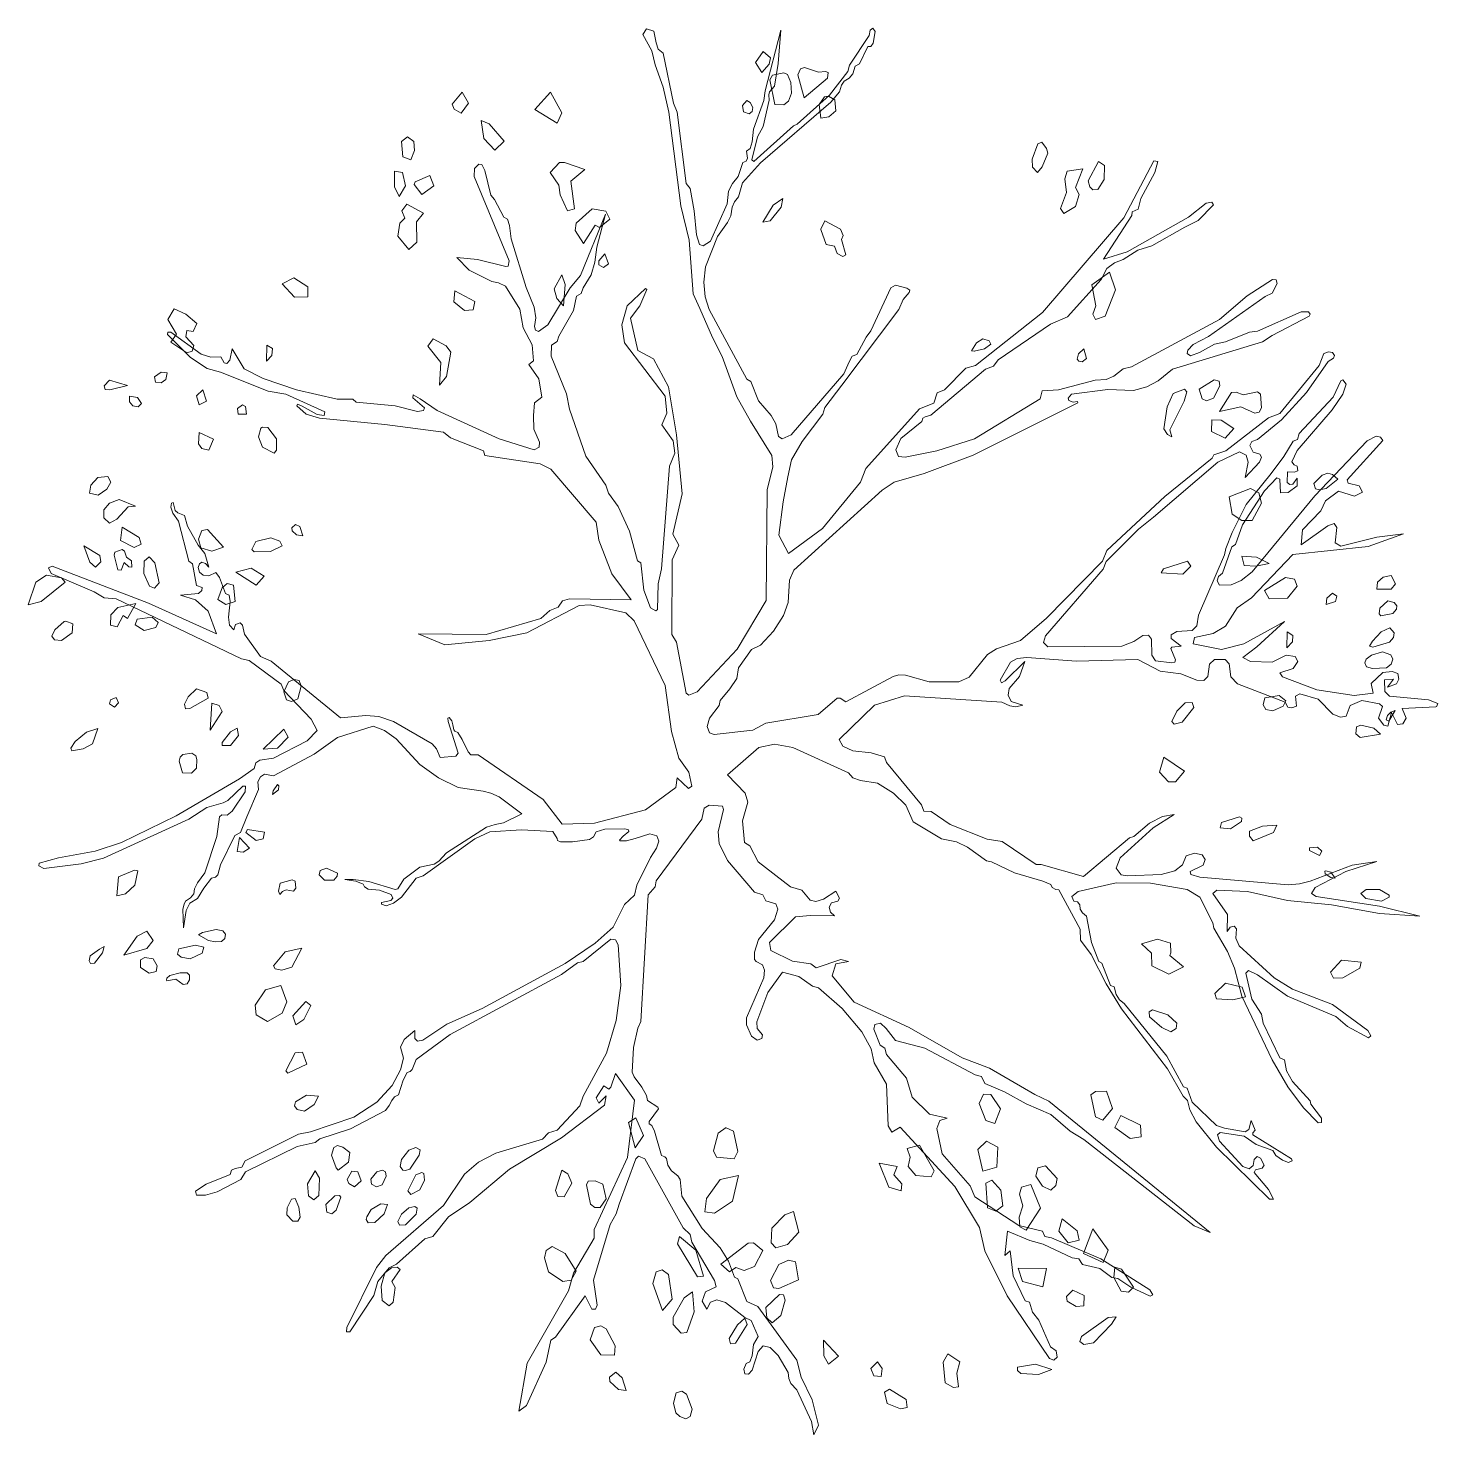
# Model space of a CAD drawing. Header units: millimetres. Extents: x -63086 to 144078, y -129912 to 13382.
# Drawn here: x 56167 to 57164, y -57632 to -56637 of the extents above; entities that cross this region are included whole.
import ezdxf

# ---------------------------------------------------------------- set-up
doc = ezdxf.new("R2010")
doc.units = ezdxf.units.MM
doc.layers.get('0').update_dxf_attribs({"lineweight": 0})
doc.layers.add('観葉植物', color=92, linetype='Continuous', lineweight=9)

# ---------------------------------------------------------------- blocks, each defined once
blk = doc.blocks.new('樹木平面（CAD素材.com）00a70637')
at = {"color": 0, "linetype": 'ByBlock', "lineweight": -2}
for points in [[(487.04, 50.67), (463.28, 49.45), (466.18, 42.6), (463.89, 38.64), (460.07, 38.1), (455.81, 46.73), (453.17, 36.89), (450.43, 37.8), (446.57, 42.67), (449.31, 50.89), (447.28, 52.82), (434.89, 55.16), (426.47, 51.5), (423.83, 44.09), (419.67, 43.28), (414.39, 45.51), (403.83, 56.17), (390.84, 59.83), (387.89, 58.2), (388.61, 51.2), (385.26, 49.88), (382.51, 50.49), (380.69, 54.04), (346.78, 67.03), (342.21, 71.81), (341, 81.04), (338.05, 84.09), (330.64, 84.09), (327.09, 80.84), (325.87, 72.11), (323.03, 69.37), (318.05, 69.47), (306.69, 73.94), (292.27, 75.97), (276.44, 84.09), (233.09, 83.07), (197.87, 85.51), (191.06, 84.9), (186.19, 82.26), (179.09, 69.47), (179.9, 67.54), (182.64, 68.96), (196.34, 82.67), (192.69, 72.01), (185.28, 63.68), (184.67, 58.81), (186.8, 54.45), (195.02, 51.91), (190.05, 50.69), (185.89, 51.3), (180.1, 53.94), (111.28, 58.41), (90.09, 51.77), (64.99, 27.48), (67.69, 22.74), (74.73, 19.56), (87.73, 18.21), (97.06, 15.23), (98.62, 11.37), (123.32, -18.54), (124.88, -23.14), (130.09, -23.28), (143.62, -32.48), (169.88, -43.04), (180.51, -44.66), (204.4, -60.84), (207.91, -60.84), (237.89, -69.3), (270.38, -42.09), (273.42, -41.01), (284.66, -31.67), (293.73, -26.86), (302.05, -25.58), (287.23, -34.92), (263.95, -56.03), (261.11, -63.34), (264.63, -68.15), (268.96, -68.82), (292.91, -67.94), (302.46, -65.3), (308.01, -61.04), (310.51, -54.61), (316.53, -52.72), (321.88, -53.93), (323.98, -57.25), (322.49, -61.24), (313.49, -65.71), (313.96, -67.94), (320.25, -69.84), (382.65, -75.18), (390.7, -74.64), (398.15, -72.68), (428.06, -61.24), (445.52, -58.74), (423.39, -65.78), (401.8, -77.01), (399.3, -81.34), (402.55, -83.44), (447.41, -90.41), (475.9, -97.38), (447.35, -95.55), (413.24, -89.26), (382.18, -86.28), (354.02, -80.06), (332.16, -79.04), (329.53, -81.41), (339.88, -96.23), (339.61, -108.34), (341.71, -105.1), (344.48, -104.35), (346.24, -106.25), (345.7, -113.01), (348.07, -118.43), (372.84, -140.96), (385.83, -149.08), (414.12, -159.78), (439.09, -178.25), (441.26, -182.11), (439.5, -183.33), (424.68, -175.34), (416.35, -168.24), (382.31, -154.02), (360.99, -139), (354.56, -135.75), (352.87, -137.71), (356.93, -156.12), (363.84, -166.75), (365.05, -173.18), (376.9, -197.54), (380.01, -199.03), (381.43, -206.74), (385.83, -214.32), (398.21, -227.99), (398.76, -230.43), (406.27, -240.24), (406.27, -243.29), (404.03, -243.62), (393.48, -232.86), (382.45, -218.11), (371.48, -198.89), (349.96, -153.96), (344.75, -134.06), (339.74, -122.28), (330.07, -105.84), (329.46, -102.19), (320.25, -83.98), (311.32, -78.57), (285.27, -74.03), (260.97, -73.9), (234.17, -79.85), (229.57, -83.51), (231.13, -86.76), (233.63, -87.36), (235.26, -89.39), (235.66, -92.44), (237.15, -95.15), (240.13, -97.45), (243.65, -116.06), (248.72, -129.53), (250.96, -130.54), (257.05, -146.44), (259.62, -147.32), (261.04, -152.74), (263.34, -156.66), (266.72, -159.23), (296.91, -196.46), (308.75, -218.11), (311.19, -219.13), (314.7, -228.87), (331.89, -245.38), (337.78, -247.41), (352.33, -249.85), (354.84, -248.29), (356.46, -241.8), (359.44, -248.63), (357.81, -250.6), (357.81, -252.08), (385.02, -269.07), (385.42, -270.49), (382.85, -271.51), (378.59, -269.88), (373.99, -266.77), (371.96, -263.05), (360.05, -258.92), (351.65, -252.96), (334.53, -250.46), (332.64, -252.08), (334.2, -256.42), (350.71, -274.35), (355.17, -276.18), (358.02, -273.67), (358.69, -269.54), (360.72, -267.31), (363.23, -268.6), (365.66, -273.54), (364.24, -275.7), (359.51, -276.85), (358.63, -278.61), (368.71, -290.73), (372.23, -297.43), (369.45, -297.43), (331.89, -260.75), (317.61, -242.81), (313.08, -234.35), (311.46, -227.86), (308.41, -224.61), (297.24, -205.46), (264.9, -163.02), (254.07, -145.23), (243.35, -124.52), (235.82, -114.36), (235.52, -106.58), (220.45, -78.69), (218.26, -78.51), (215.79, -77.1), (214.74, -74.96), (209.23, -72.67), (189.17, -66.63), (172.75, -58.96), (169.23, -58.15), (155.82, -48.49), (148.09, -44.85), (137.38, -42.72), (117.38, -30.66), (112.32, -18.96), (103.42, -10.35), (92.21, -3.4), (80.27, -1.4), (74.8, 0.34), (71.6, 3.87), (32.26, 22.01), (19.4, 24.21), (8.26, 22.01), (-13.81, 2.67), (-1.41, -10.4), (0.46, -16.8), (-3.34, -29.87), (-1.94, -45.27), (1.86, -47.54), (7.86, -58.94), (30.66, -76.67), (38.67, -78.94), (44.6, -86.08), (48.6, -87.01), (53.93, -85.41), (62.74, -79.61), (65.34, -84.61), (64.07, -86.81), (59.6, -88.01), (58.14, -91.14), (59, -94.68), (61.7, -97.14), (44.6, -96.84), (34.1, -97.89), (15.8, -115.9), (16.7, -121.75), (32, -129.1), (45.05, -131.2), (48.8, -133.9), (66.35, -128.05), (71.75, -129.4), (62.75, -131.2), (60.2, -139.6), (75.65, -158.2), (114.51, -176.21), (152.02, -197.51), (171.37, -204.86), (203.47, -223.46), (213.35, -228.12), (327.47, -321.08), (316.27, -316.38), (238.06, -255.27), (228.46, -249.47), (214.86, -237.67), (197.35, -230.16), (182.05, -221.56), (168.25, -215.66), (165.85, -210.76), (161.25, -209.56), (125.64, -190.86), (104.84, -185.36), (98.24, -176.86), (94.34, -172.96), (90.24, -174.06), (89.64, -177.36), (94.04, -188.56), (97.44, -190.76), (98.54, -195.16), (112.64, -212.06), (116.74, -225.36), (129.04, -237.37), (141.44, -240.37), (136.34, -241.87), (134.24, -247.47), (138.04, -265.37), (157.75, -288.17), (161.15, -295.97), (192.15, -316.08), (208.86, -320.28), (210.56, -323.98), (215.36, -324.78), (250.26, -339.68), (284.77, -361.58), (286.87, -365.09), (285.17, -366.19), (271.36, -359.88), (262.26, -353.68), (257.86, -352.88), (249.46, -346.58), (237.16, -343.78), (234.56, -339.68), (229.86, -338.98), (209.46, -329.38), (199.95, -326.88), (184.15, -320.08), (182.35, -337.48), (186.05, -334.18), (188.25, -351.68), (196.75, -369.49), (199.75, -370.49), (201.75, -377.39), (206.35, -383.09), (214.56, -402.09), (218.56, -404.79), (219.36, -409.19), (216.96, -411.29), (213.86, -410.29), (184.05, -365.89), (168.15, -334.04), (164.48, -317.64), (146.81, -288.63), (108.27, -246.56), (102.41, -250.09), (99.87, -245.56), (98.47, -216.22), (89.87, -201.09), (87.74, -191.15), (81.14, -179.08), (67.27, -162.68), (50.46, -148.01), (46.26, -146.81), (36.6, -140.08), (24.99, -137.08), (14.66, -151.28), (6.79, -172.01), (6.99, -176.95), (10.93, -181.28), (10.39, -183.88), (6.99, -185.08), (3.06, -182.28), (-0.48, -174.21), (-0.41, -169.28), (11.82, -141.01), (12.26, -135.5), (10.93, -131.72), (6.4, -129.54), (5.29, -127.99), (5.29, -122.96), (8.02, -113.94), (19.32, -100.04), (21.72, -92.54), (20.22, -88.64), (13.22, -86.43), (11.22, -82.33), (5.22, -80.53), (-13.88, -58.03), (-19.69, -46.03), (-20.39, -37.73), (-16.68, -21.92), (-17.38, -19.52), (-26.79, -18.92), (-30.39, -21.12), (-31.99, -28.73), (-64.23, -72.52), (-65.1, -76.59), (-70.03, -82.19), (-75.12, -171.79), (-77.39, -176.53), (-80.46, -190.33), (-81.26, -207.66), (-79.99, -211.06), (-74.39, -218.4), (-71.19, -224.2), (-70.39, -227.8), (-63.26, -232.53), (-62.59, -233.73), (-69.32, -242.54), (-69.39, -244.2), (-67.46, -245.34), (-65.52, -249.34), (-60.5, -266.74), (-58.13, -267.67), (-57.13, -268.75), (-55.99, -273.6), (-53.4, -277.45), (-49.07, -280.93), (-47.42, -283.53), (-46.3, -295.41), (-31.73, -318.23), (-19.05, -331.86), (-13.19, -341.29), (-8.99, -352.7), (-6.56, -353.96), (-0.15, -369.84), (7.52, -373.41), (35.27, -411.44), (38.2, -423.53), (46.05, -439.46), (50.38, -457.37), (47.18, -464.19), (45.6, -454.84), (35.17, -432.3), (30.84, -427.83), (29.42, -424.31), (28.95, -420.05), (21.91, -408.14), (16.29, -402.52), (11.42, -401.24), (7.7, -405.16), (3.57, -418.56), (0.86, -421.27), (-1.51, -421), (-2.38, -417.68), (-0.76, -413.82), (1.81, -412.67), (3.64, -408.28), (4.59, -400.29), (7.7, -394.74), (2.96, -383.24), (-1.64, -381.27), (-15.18, -370.51), (-21.54, -368.82), (-26, -370.38), (-28.51, -375.39), (-31.82, -369.63), (-29.39, -363), (-22.01, -359.48), (-23.03, -355.08), (-39.13, -327.95), (-40.35, -322.6), (-45.16, -317.73), (-72.34, -268.99), (-76.76, -267.16), (-78.74, -268.99), (-90.62, -300.96), (-92.59, -307.81), (-96.86, -315.43), (-108.74, -354.86), (-106.15, -372.53), (-107.36, -375.42), (-109.8, -375.27), (-114.67, -365.83), (-135.53, -395.06), (-138.88, -397.19), (-142.08, -412.88), (-155.94, -443.48), (-161.42, -447.59), (-155.63, -413.64), (-126.4, -362.32), (-122.9, -349.84), (-108.13, -325.02), (-108.13, -318.93), (-84.68, -268.07), (-79.65, -227.57), (-93.2, -208.69), (-96.36, -218.38), (-97.88, -219.7), (-101.44, -217.27), (-106.82, -225.79), (-104.89, -229.75), (-99.81, -224.37), (-100.93, -230.97), (-131.38, -254.22), (-168.03, -276.35), (-196.05, -300), (-211.17, -309.95), (-222.24, -323.85), (-227.92, -325.48), (-248.12, -343.55), (-253.3, -346.19), (-261.15, -355.8), (-264.13, -365.74), (-280.98, -391.33), (-283.48, -391.39), (-283.21, -388.21), (-262.23, -345.92), (-255.67, -337.32), (-214.72, -301.93), (-199.9, -279.93), (-190.09, -271.41), (-177.64, -265.11), (-144.82, -255.1), (-140.42, -250.7), (-134.39, -248.67), (-118.22, -231.48), (-115.92, -224.58), (-99.47, -194.19), (-92.71, -171.25), (-89.26, -146.48), (-91.29, -117.65), (-93.18, -114.06), (-96.36, -113.59), (-116.05, -129.49), (-119.91, -130.37), (-131.21, -138.63), (-209.99, -181.13), (-234.15, -198.72), (-236.92, -205.76), (-238.41, -207.18), (-240.51, -207.93), (-243.21, -213.27), (-246.67, -223.76), (-249.44, -225.25), (-251.34, -227.82), (-253.23, -231.21), (-255.8, -234.8), (-280.5, -247.72), (-302.16, -254.89), (-305.61, -257.4), (-318.2, -260.24), (-354.88, -278.17), (-358.06, -283.72), (-374.77, -292.25), (-383.23, -294.69), (-389.46, -294.82), (-390.07, -291.98), (-382.62, -286.9), (-365.71, -280), (-364.62, -277.09), (-362.19, -275.87), (-357.52, -274.99), (-355.15, -270.39), (-317.25, -251.51), (-308.93, -249.89), (-278.13, -239.6), (-261.83, -228.91), (-251, -217.2), (-245.24, -206.17), (-243.01, -197.84), (-245.27, -190.15), (-242.52, -184.69), (-234.98, -178.29), (-235.07, -183.88), (-233.18, -185.82), (-229.3, -185.05), (-212.38, -173.78), (-187.47, -162.77), (-128.69, -130.87), (-107.57, -116.52), (-94.67, -105.06), (-86.77, -89.18), (-79.65, -82.6), (-78.02, -75.38), (-68.46, -55.8), (-64.08, -49.25), (-62.41, -44.43), (-63.86, -40.59), (-68.91, -39.19), (-79.24, -42.49), (-85.24, -44.16), (-89.75, -44.07), (-90.29, -43.57), (-87.72, -40.73), (-83.75, -37.48), (-83.84, -36.4), (-86.55, -35.63), (-100.58, -35.86), (-106.81, -37.8), (-108.7, -41.4), (-111.54, -43.12), (-123.45, -44.88), (-132.12, -44.74), (-134.15, -43.84), (-134.37, -42.4), (-137.48, -37.52), (-159.64, -36.4), (-182.06, -37.71), (-192.53, -42.76), (-229.21, -68.93), (-234.03, -70.46), (-244.55, -83.9), (-250.14, -88.14), (-255.42, -90.04), (-258.67, -88.87), (-258.62, -87.74), (-252.13, -86.39), (-250.59, -84.63), (-251.81, -82.14), (-260.02, -79.03), (-268.01, -78.35), (-270.76, -76.64), (-271.48, -74.66), (-276.85, -72.58), (-284.52, -71.41), (-278.56, -71.41), (-267.65, -72.94), (-248.92, -78.49), (-247.16, -78.13), (-242.92, -71.32), (-231.6, -62.7), (-221.45, -60.67), (-218.11, -58.55), (-212.56, -52.64), (-184.41, -34.46), (-178.27, -32.65), (-172.31, -31.3), (-159.32, -24.94), (-175.47, -12.98), (-181.2, -10.32), (-186.8, -9.01), (-204.48, -6.3), (-218.42, 0.55), (-231.51, 9.98), (-248.25, 27.94), (-256.55, 33.85), (-264.44, 37.1), (-289.75, 28.98), (-306.31, 17.07), (-334.91, 1.91), (-341.27, 2.94), (-344.1, 1.21), (-346.2, -2.37), (-345.66, -7.92), (-353.78, -27.07), (-358.24, -38.11), (-362.44, -40.34), (-372.52, -61.18), (-374.28, -68.22), (-376.11, -69.78), (-378.95, -70.59), (-384.23, -77.49), (-388.76, -84.87), (-394.18, -88.12), (-396.82, -93.33), (-398.6, -105.56), (-399.2, -92.48), (-398.3, -88.99), (-397.25, -86.73), (-393.7, -84.39), (-391.38, -81.65), (-390.78, -77.98), (-388.67, -73.92), (-383.56, -66.82), (-375.03, -41.04), (-373.13, -27.03), (-371.58, -25.81), (-367.72, -25.95), (-364.27, -23.17), (-354.99, -9.5), (-354.79, -5.44), (-356.82, -5.44), (-367.24, -15.59), (-370.7, -17.15), (-382.13, -20.53), (-394.92, -28.86), (-455.36, -56.47), (-471.12, -60.32), (-497.52, -63.64), (-501.1, -61.68), (-500.7, -59.85), (-487.16, -56.06), (-461.18, -51.53), (-442.63, -45.23), (-403.79, -26.49), (-358.99, -0.3), (-348.7, 7.15), (-347.42, 11.07), (-344.57, 12.9), (-334.96, 14.46), (-311.14, 26.7), (-304.1, 33.81), (-308.37, 41.93), (-327.61, 62.12), (-329.55, 66.59), (-352.24, 83.32), (-357.66, 84.68), (-446.31, 126.93), (-454.84, 127.84), (-461.85, 131.95), (-492.3, 144.9), (-494.28, 148.85), (-491.69, 150.07), (-423.32, 124.03), (-375.36, 102.26), (-381.14, 118.25), (-390.28, 126.32), (-400.79, 129.52), (-388.15, 130.89), (-385.71, 132.87), (-385.41, 135.15), (-389.52, 136.52), (-392.26, 151.9), (-395, 153.73), (-402.17, 181.95), (-406.17, 187.63), (-407.59, 191.96), (-407.05, 194.74), (-406.03, 195.21), (-404.48, 189.53), (-402.72, 187.97), (-397.91, 185.94), (-395.75, 178.43), (-388.23, 165.03), (-383.5, 159.21), (-380.72, 149.4), (-383.23, 152.1), (-385.66, 152.98), (-387.42, 151.76), (-388.3, 149.12), (-387.29, 145.88), (-384.71, 143.78), (-380.72, 143.3), (-375.92, 145.67), (-373.14, 142.09), (-369.01, 130.79), (-366.37, 129.7), (-365.77, 125.17), (-366.92, 114.07), (-366.04, 108.45), (-363.19, 105.2), (-361.84, 108.99), (-358.59, 110.08), (-356.97, 108.52), (-355.48, 102.09), (-344.31, 86.32), (-336.67, 82.94), (-287.6, 42.88), (-269.67, 44.57), (-260.53, 43.76), (-250.18, 40.24), (-222.7, 24.54), (-219.66, 20.95), (-217.02, 14.93), (-206.05, 15.81), (-204.5, 17.97), (-211.47, 40.24), (-211.67, 42.65), (-210.83, 43.01), (-208.99, 40.7), (-208.14, 38.01), (-207.44, 34.28), (-206.68, 33.36), (-204.72, 32.4), (-201.59, 27.47), (-197.41, 18.8), (-195.39, 16.82), (-190.13, 16.79), (-144.34, -14.96), (-130.84, -32.32), (-107.92, -31.72), (-71.92, -22.11), (-50.33, -6.41), (-49.39, 0.49), (-41.54, -7.09), (-39.17, -5.46), (-41.33, 4.49), (-48.3, 14.3), (-53.58, 33.18), (-58.02, 65.64), (-79.79, 111.47), (-85.89, 117.11), (-111.01, 122.74), (-118.78, 122.44), (-155.78, 102.95), (-182.42, 97.46), (-213.79, 94.42), (-232.67, 102.34), (-184.55, 101.73), (-145.88, 113.15), (-139.63, 118.69), (-133.67, 121.12), (-130.63, 125.59), (-125.62, 127.01), (-81.97, 126.27), (-95.78, 144.81), (-104.78, 168.49), (-106.81, 181.29), (-138.82, 218.78), (-146.46, 222.5), (-185.44, 228.45), (-186.46, 231.7), (-209.74, 240.84), (-214.68, 244.83), (-256.16, 250.31), (-302.39, 254.78), (-312, 257.55), (-318.56, 263.51), (-317.95, 264.66), (-314.84, 263.37), (-304.01, 257.35), (-299.27, 256.74), (-298.8, 259.18), (-326.21, 271.9), (-338.86, 274), (-372.43, 287.33), (-381.97, 289.97), (-393.61, 297.68), (-410.06, 313.99), (-409.65, 315.75), (-407.69, 315.69), (-386.1, 300.19), (-379.33, 297.96), (-372.29, 298.16), (-369.99, 293.83), (-368.1, 293.42), (-365.86, 295.72), (-364.31, 303.91), (-355.78, 289.7), (-342.25, 282.86), (-318.63, 274.81), (-290.07, 268.18), (-278.83, 268.31), (-276.53, 266.22), (-248.99, 263.64), (-233.22, 259.58), (-229.03, 260.26), (-228.28, 262.16), (-236.4, 269.26), (-236.2, 271.22), (-231.26, 268.52), (-219.21, 260.13), (-175.29, 240.23), (-150.59, 232.38), (-147.14, 234.41), (-146.94, 237.93), (-150.93, 247.06), (-151.2, 256.61), (-150.32, 265.61), (-145.18, 269.6), (-147.28, 282.53), (-154.31, 292.68), (-151.2, 295.45), (-152.08, 306.62), (-158.37, 318.66), (-160.74, 332), (-170.89, 348.24), (-175.83, 350.61), (-180.64, 351.49), (-196.54, 359.47), (-205.27, 368.54), (-190.79, 366.92), (-170.56, 361.98), (-169.13, 362.38), (-168.25, 365.97), (-193.09, 425.66), (-192.89, 431.41), (-189.78, 434.39), (-187.68, 434.25), (-185.44, 430.06), (-181.18, 412.6), (-178.68, 409.48), (-172.18, 397.03), (-169.54, 395.61), (-167.98, 391.14), (-166.9, 381.6), (-156.41, 347.15), (-150.66, 333.35), (-149.44, 325.7), (-150.39, 319.54), (-149.71, 316.97), (-147.61, 316.02), (-140.91, 320.76), (-125.08, 347.02), (-117.84, 355.82), (-100.24, 399.06), (-106.4, 375.71), (-107.62, 365.09), (-110.33, 356.16), (-116.01, 347.09), (-117.3, 343.03), (-120.61, 341.06), (-122.85, 330.98), (-133.2, 312.71), (-134.35, 308.92), (-138.48, 306.41), (-138.68, 298.63), (-127.85, 272.04), (-125.62, 261.07), (-113.98, 227.85), (-99.84, 207.54), (-98.01, 201.66), (-91.11, 192.25), (-83.26, 174.79), (-77.44, 153.88), (-75.07, 152.39), (-72.97, 133.1), (-68.37, 120.78), (-64.65, 118.55), (-63.36, 119.57), (-62.95, 137.57), (-60.59, 148.19), (-54.83, 220.94), (-51.19, 229.98), (-52.31, 238.81), (-60.33, 249.98), (-56.78, 258.3), (-58, 270.28), (-86.82, 308.04), (-88.65, 320.93), (-84.79, 334.23), (-71.8, 346.41), (-70.89, 345.7), (-75.86, 334.23), (-82.46, 325.6), (-77.38, 302.66), (-66.32, 296.67), (-55.56, 276.88), (-49.87, 242.97), (-46.02, 201.35), (-52.51, 172.83), (-48.35, 164.91), (-52.92, 154.55), (-53.33, 101.87), (-49.98, 96.39), (-43.07, 60.35), (-41.35, 58.83), (-35.36, 61.27), (-7.04, 91.41), (13.44, 125.86), (14.25, 204.13), (18.11, 220.37), (17.4, 228.49), (2.37, 252.65), (-7.17, 269.81), (-17.73, 298.43), (-24.43, 311.83), (-33.46, 332.44), (-38.13, 342.79), (-40.97, 380.76), (-46.86, 404.92), (-55.29, 471.11), (-59.35, 488.97), (-65.03, 504.71), (-67.37, 514.55), (-73.76, 526.23), (-71.22, 530.18), (-66.05, 528.56), (-64.42, 520.24), (-62.9, 515.77), (-59.35, 512.93), (-52.04, 477.5), (-49.5, 471.11), (-43.02, 420.67), (-40.4, 417.15), (-37.42, 401.36), (-35.89, 384.44), (-33.59, 377.53), (-31.2, 376.68), (-26.01, 380.02), (-14.14, 406.45), (-13.15, 415.25), (-10.31, 420.89), (-6.38, 425.81), (-3.13, 435.73), (-0.61, 436.59), (0.21, 438.71), (-0.56, 443.72), (2.1, 445.52), (3.59, 450.22), (4.54, 459.1), (11.89, 479.54), (12.66, 486.26), (23.85, 529.19), (21.95, 505.71), (19.38, 489.54), (15.79, 485.61), (15.25, 483.51), (15.59, 479.65), (11.26, 460.98), (7.4, 453.8), (3.34, 437.56), (4.76, 436.28), (32.78, 461.65), (35.35, 462.8), (58.23, 483.24), (71.35, 499.96), (72.5, 504.49), (86.31, 525.4), (87.12, 529.33), (88.95, 530.61), (90.64, 528.38), (89.22, 519.99), (87.46, 517.69), (85.36, 517.69), (79.41, 505.44), (76.36, 503.68), (74.81, 498.4), (72.23, 495.22), (68.58, 493.12), (66.75, 490.28), (65.33, 485.54), (59.17, 478.37), (9.36, 435.33), (-3.29, 421.32), (-6.2, 411.24), (-8.98, 407.92), (-10.53, 403.99), (-11.55, 397.84), (-13.85, 393.1), (-21.02, 383.35), (-29.35, 361.83), (-30.7, 351.01), (-29.75, 340.72), (-26.91, 331.72), (-0.11, 282.32), (2.53, 280.69), (8.08, 267.16), (16.94, 256.67), (20.33, 250.85), (22.09, 241.85), (24.86, 240.09), (31.22, 242.93), (68.31, 286.11), (72.1, 294.57), (74.2, 298.56), (77.51, 299.91), (84.14, 312.03), (87.53, 316.63), (101.6, 347.01), (104.85, 348.98), (112.97, 346.81), (115, 345.32), (114.73, 343.76), (110.27, 338.69), (107.29, 331.72), (66.96, 278.05), (55.07, 262.26), (53.55, 257.53), (38.93, 238.35), (31.47, 225.25), (28.88, 213.38), (25.38, 195.71), (22.49, 171.96), (29.34, 159.02), (53.4, 176.68), (80.2, 209.57), (84, 219.32), (121.92, 261.49), (131.97, 265.45), (134.41, 272.76), (139.58, 274.74), (154.81, 290.12), (161.51, 292.1), (208.86, 329.56), (266.42, 396.4), (287.74, 436.91), (290.48, 436.3), (288.5, 428.53), (278.6, 410.26), (276.62, 402.65), (272.36, 400.82), (272.21, 398.08), (252.11, 367.32), (268.86, 372.5), (312.1, 396.86), (324.74, 406.76), (328.7, 407.52), (329.92, 405.69), (318.95, 394.58), (309.66, 389.86), (286.16, 376.79), (276.42, 373.61), (266.07, 366.91), (259.97, 364.75), (254.49, 360.69), (250.43, 352.77), (226.54, 326.44), (214.57, 321.3), (177.62, 295.99), (174.23, 291.59), (168.55, 289.49), (130.04, 257.01), (125.84, 255.79), (124.22, 254.78), (123.48, 252.54), (108.72, 240.36), (105.07, 232.38), (107.1, 227.64), (111.77, 227.17), (134.17, 231.63), (160.76, 240.09), (207.19, 268.52), (208.81, 274.06), (220.32, 274.88), (246.3, 281.71), (253.88, 282.25), (259.37, 284.55), (265.93, 289.76), (271.82, 291.12), (334.15, 324.55), (353.77, 341.26), (371.57, 352.97), (374.28, 352.7), (374.89, 350.06), (371.43, 343.16), (366.36, 340.93), (326.36, 312.64), (315.6, 306.89), (311.75, 302.83), (311.2, 300.53), (313.57, 298.9), (320, 301.34), (330.49, 307.22), (338.27, 308.78), (355.26, 315.75), (360.94, 316.36), (391.94, 330.1), (397.02, 330.1), (398.23, 328.34), (397.56, 326.92), (371.37, 313.25), (364.6, 308.85), (300.99, 289.43), (290.83, 281.1), (282.78, 276.97), (273.37, 274.27), (255.1, 275.15), (229.39, 271.76), (227.09, 269.06), (227.49, 267.36), (230.54, 266.15), (233.65, 266.62), (233.99, 265.54), (159.95, 228.65), (125.17, 215.59), (104.12, 209.64), (95.53, 203.89), (33.13, 147.31), (30.09, 140.2), (29.07, 124.5), (25.75, 115.3), (18.58, 104.27), (9.51, 94.25), (3.15, 91.28), (-6.19, 78.28), (-7.37, 70.65), (-12.17, 63.28), (-19.01, 55.09), (-19.89, 51.5), (-26.66, 42.64), (-28.15, 36.75), (-26.59, 32.35), (-23.34, 31.2), (4.13, 34.18), (13.34, 39.18), (50.22, 45.14), (63.76, 56.78), (65.72, 56.71), (69.78, 54.21), (103.28, 72.14), (107.41, 73.29), (111.94, 73.02), (128.72, 68.28), (149.77, 68.22), (157.15, 71.53), (169.94, 87.77), (176.5, 91.77), (193.42, 97.52), (211.83, 113.35), (251.28, 153.62), (254.53, 161.27), (295.47, 199.5), (328.97, 226.44), (330.12, 228.94), (338.72, 231.72), (368.83, 255), (376.82, 258.04), (404.56, 292.15), (408.01, 300.54), (411.33, 301.83), (414.17, 301.22), (415.53, 299.05), (414.85, 297.16), (410.92, 294.79), (395.7, 273), (377.97, 253.71), (361.12, 239.84), (356.92, 238.35), (355.5, 235.44), (358, 230.77), (362.74, 229.28), (363.76, 227.25), (362.33, 223.66), (352.25, 212.84), (354.42, 223.6), (352.93, 228.6), (348.26, 230.97), (332.9, 223.6), (287.55, 184.68), (276.86, 176.22), (254.06, 153.49), (251.89, 148.07), (211.15, 100.84), (209.66, 96.23), (212.77, 92.98), (265.02, 93.59), (273.61, 96.91), (279.98, 101.11), (283.97, 101.24), (286.07, 98.53), (286.34, 87.1), (288.91, 83.1), (300.41, 81.82), (302.51, 82.36), (302.92, 83.78), (299.74, 91.9), (300.48, 92.85), (306.91, 93.59), (299.94, 98.94), (300.01, 101.58), (303.86, 103.95), (314.76, 104.62), (318.01, 107.87), (319.23, 115.45), (337.57, 158.22), (338.72, 162.69), (343.12, 173.86), (353, 193.82), (370.79, 215.75), (379.59, 227.59), (386.22, 238.62), (389.2, 239.64), (390.42, 243.9), (414.44, 269.68), (419.86, 281.25), (421.35, 281.86), (423.65, 278.89), (421.48, 271.85), (413.9, 260.61), (389.13, 231.85), (385.28, 223.93), (387.04, 221.9), (389.13, 220.82), (389.54, 217.57), (387.04, 216.63), (382.23, 216.96), (381.96, 209.38), (383.79, 207.83), (385.95, 208.1), (389.13, 212.36), (389.07, 206.95), (382.7, 202.14), (377.29, 201.94), (376.75, 211.62), (374.65, 212.5), (365.85, 203.5), (350.29, 179.34), (345.35, 165.4), (342.84, 163.91), (336.14, 145.16), (333.37, 142.93), (332.49, 139.82), (334.18, 136.63), (342.3, 136.91), (349.41, 139.95), (357.19, 146.11), (401.45, 199.86), (438.6, 238.69), (445, 242.19), (448.04, 241.43), (449.57, 238.99), (424.44, 211.13), (425.2, 208.84), (432.82, 206.86), (435.25, 202.45), (429.62, 199.71), (418.35, 203.21), (409.22, 196.36), (405.71, 189.2), (392.77, 175.95), (392.01, 165.29), (410.74, 178.69), (415.15, 180.37), (417.13, 177.48), (415.92, 166.67), (419.87, 164.38), (445.3, 170.62), (464.34, 172.91), (439.21, 164.08), (385.92, 158.44), (356.84, 127.68), (346.63, 120.68), (338.26, 107.74), (329.58, 102.56), (316.33, 99.67), (315.42, 95.1), (335.52, 91.29), (351.35, 95.1), (380.13, 111.09), (360.64, 93.12), (350.59, 85.66), (356.07, 82.77), (371.3, 82.16), (381.35, 87.18), (387.75, 86.27), (389.42, 82.61), (386.22, 77.74), (376.78, 74.7), (378.76, 71.8), (402.97, 62.67), (429.32, 58.71), (442.71, 60.38), (441.5, 67.08), (449.72, 74.85), (456.27, 75.76), (460.23, 74.24), (460.99, 70.28), (459.31, 66.93), (452.92, 64.65), (457.18, 70.28), (450.79, 69.82), (451.09, 61.45), (454.29, 58.1), (482, 55.51), (488.55, 52.92), (487.58, 50.66)], [(15.58, 505.17), (10.38, 499.37), (5.85, 506.3), (11.38, 514.24), (16.65, 509.64), (15.51, 505.09)], [(248.02, 416.6), (252.48, 423.5), (252.75, 433.45), (248.49, 436.43), (241.32, 422.76), (242.33, 418.43), (244.57, 416.26), (247.93, 416.58)], [(52.07, 388.42), (54.87, 394.47), (65.94, 388.42), (67.94, 384.02), (66.78, 381.22), (69.76, 370.28), (67.63, 369.08), (63.58, 371.22), (61.85, 376.55), (55.89, 377.75), (52.06, 388.35)], [(160.55, 302.23), (167.93, 303.86), (172.28, 307.12), (171.21, 309.58), (166.83, 311), (162.24, 307.98), (158.71, 302.32), (160.72, 302.27)], [(-455.07, 190.18), (-455.02, 184.26), (-451.06, 180.58), (-445.91, 183.42), (-437.86, 192.13), (-432.57, 192.49), (-444.22, 197.24), (-451.02, 194.8), (-455.03, 189.98)], [(-499.46, 125.16), (-482.48, 138.85), (-484.93, 141.92), (-495.64, 143.74), (-503.02, 138.72), (-508.53, 122.8), (-499.41, 125.09)], [(-370.98, 135.49), (-374.28, 126.59), (-368.78, 123.09), (-362.17, 125.19), (-363.37, 136.79), (-367.78, 137.79), (-371.03, 135.13)], [(-320.39, 69.95), (-316.86, 69.33), (-315.5, 65.35), (-317.78, 56.2), (-322.34, 54.51), (-325.81, 55.49), (-327.62, 61.15), (-324.39, 68.41), (-320.33, 69.93)], [(-14.84, -246.95), (-20.48, -250.96), (-23.77, -263.33), (-21.56, -267.84), (-9.06, -269.1), (-6.49, -263.82), (-9.65, -249.52), (-14.84, -246.98)], [(-281.67, -286.4), (-277.74, -288.93), (-272.89, -284.58), (-275.42, -278.2), (-279.59, -277.72), (-282.9, -283.68), (-281.65, -286.42)]]:
    blk.add_lwpolyline(points, dxfattribs=at)
for points in [[(25.92, 499.13), (28.67, 497.89), (30.84, 492.26), (31.43, 484.64), (29.18, 479.04), (26, 476.38), (19.63, 476.58), (16.05, 493.98), (17.89, 497.47)], [(35.75, 497.59), (37.68, 501.77), (40.58, 502.93), (50.48, 499.4), (55.37, 499.9), (57.24, 499.28), (56.77, 495.22), (40.32, 481.38)], [(-202.18, 470.55), (-197.1, 477.52), (-201.5, 485.31), (-208.67, 476.78), (-207.32, 473.4)], [(-139.14, 485.42), (-131.07, 470.8), (-134.27, 463.34), (-150.26, 473.08)], [(4.01, 474.54), (3.56, 471.77), (1.44, 469.96), (-2.65, 471.42), (-3.32, 475.91), (-0.22, 479.36), (2.14, 478.16)], [(50.93, 476.63), (52.04, 467.03), (57.73, 467.83), (62.76, 472.23), (62.04, 480.01), (57.6, 482.63), (54.71, 482.01)], [(-186.32, 452.54), (-178.4, 444.41), (-171.91, 450.81), (-182.57, 462.99), (-188.05, 465.22)], [(-240.2, 453.82), (-235.73, 450.53), (-235.24, 444.03), (-237.81, 437.53), (-243.45, 439.7), (-244.53, 450.44)], [(201.71, 438.04), (201.89, 432.29), (205.35, 428.65), (208.8, 432.62), (212.65, 442.31), (211.72, 445.59), (208.47, 449.92), (205.74, 448.8)], [(-249.42, 418.44), (-246.07, 411.54), (-241.61, 419.05), (-243.84, 428.59), (-249.42, 429.4)], [(-114.88, 430.78), (-124.7, 422.39), (-122.13, 402.83), (-127, 401.55), (-132.14, 412.78), (-133.22, 419.55), (-139.31, 428.55), (-132.75, 435.72), (-129.23, 435.72)], [(232.38, 404.42), (234.75, 413.01), (232.25, 417.88), (237.39, 431.15), (226.43, 429.46), (224.67, 424.04), (226.02, 414.36), (221.56, 403.2), (224.06, 399.54)], [(-224.35, 426.46), (-221.71, 419.05), (-230.14, 413.06), (-235.52, 420.16), (-234.81, 421.99)], [(25.28, 410.06), (24.02, 404), (16.22, 394.33), (11.22, 393.46), (18.48, 405.53)], [(-228.82, 399.86), (-233.79, 393.67), (-233.59, 379.36), (-239.37, 374.08), (-246.99, 383.62), (-245.67, 392.65), (-242.01, 396.21), (-244.25, 401.49), (-240.59, 406.26)], [(-109.54, 402.9), (-100, 401.21), (-97.15, 395.66), (-104.39, 389.77), (-107.51, 391.33), (-115.76, 378.27), (-121.58, 387.61), (-121.04, 392.82)], [(-104.97, 366.18), (-104.94, 363.3), (-101.63, 361.43), (-98.06, 363.9), (-100.58, 370.97)], [(-310.66, 347.76), (-310.66, 340.72), (-320.2, 340.32), (-328.8, 349.93), (-320.54, 353.99)], [(-129.77, 334.31), (-128.69, 349.37), (-131.08, 356.23), (-136.5, 346.35), (-134.51, 339.4)], [(256.32, 358.16), (260.58, 345.57), (253.27, 327), (246.47, 324.56), (244.54, 328.42), (246.67, 334.2), (243.83, 349.02)], [(-192.69, 337.22), (-193.77, 331.54), (-199.87, 330.93), (-207.45, 337.09), (-206.7, 344.87)], [(-396.25, 301.05), (-392.6, 302.26), (-391.42, 306.14), (-396.93, 312.32), (-396.39, 316.79), (-391.92, 316.11), (-389.17, 321.66), (-397.02, 328.48), (-405.32, 332.04), (-409.78, 324.55), (-403.6, 314.13), (-407.66, 308.54)], [(-212.57, 284.34), (-217.64, 278.18), (-216.56, 294.08), (-225.76, 305.72), (-222.18, 310.93), (-212.91, 306.06), (-209.52, 301.39)], [(-335.73, 304.13), (-336.24, 299.2), (-339.88, 295.23), (-339.79, 306.54)], [(237.08, 294.6), (239.97, 296.9), (238.08, 303.85), (234.38, 300.2), (233.43, 296.5), (234.74, 295.19)], [(-438.24, 277.83), (-451.09, 281.65), (-454.87, 277.61), (-454.02, 275.16), (-450.69, 274.89)], [(-414.48, 287.28), (-410.3, 286.95), (-411.16, 282.27), (-414.39, 279.84), (-418.39, 280.38), (-419.13, 284.08)], [(329.98, 269.05), (334.44, 277.66), (333.86, 280.87), (330.29, 281.95), (319.65, 275.36), (321.95, 268.41), (324.83, 267.11)], [(-428.27, 265.09), (-431.12, 269.36), (-436.84, 270.43), (-436.78, 266.4), (-434.41, 263.64), (-430.73, 262.84)], [(-387.58, 264.27), (-382.32, 266.87), (-384.98, 274.74), (-389.52, 270.67)], [(294.71, 247.29), (297.01, 262.92), (301.27, 272.26), (309.26, 275.24), (311.09, 273.35), (309.12, 266.78), (299.11, 246.48), (300.33, 241.54), (297.28, 243.3)], [(342.52, 272.88), (345.86, 273.29), (350.78, 271.3), (360.93, 273.51), (363.23, 271.8), (363.82, 262.1), (362.15, 258.94), (359.17, 258.35), (349.24, 262.73), (334.04, 259.44)], [(-360.59, 261.73), (-359.92, 257.53), (-354.05, 257.66), (-354.72, 263.13), (-357.05, 264.19)], [(328.38, 245.38), (338.12, 240.64), (344.21, 247.55), (335.41, 253.44), (328.71, 253.64)], [(-387.98, 236.6), (-385.78, 233.47), (-380.65, 232.27), (-377.52, 240.07), (-387.52, 244.6)], [(-339.13, 248.22), (-332.88, 240.1), (-332.82, 232.13), (-334.65, 229.96), (-342.77, 234.29), (-345.59, 241.58), (-343.96, 247.74), (-342.86, 248.54)], [(-459.38, 212.89), (-452.31, 213.47), (-450.18, 209.6), (-453.02, 204.71), (-459.02, 200.36), (-465.2, 201.73), (-464.27, 207.51)], [(417.88, 211.63), (409.61, 205.13), (404.83, 204.2), (402.09, 204.83), (400.8, 208.71), (406.69, 214.4), (410.69, 215.84), (414.12, 215)], [(362.02, 202.12), (363.78, 194.58), (357.28, 182.4), (349.92, 182.54), (343.07, 186.96), (340.95, 199.14), (356.15, 204.96)], [(-319.42, 179.6), (-316.44, 178.08), (-314.35, 171.59), (-318.67, 172.39), (-321.91, 175.2), (-322.09, 177.28)], [(-430.02, 170.46), (-428.69, 165.73), (-433.62, 163.26), (-443.29, 168.39), (-441.96, 177.79)], [(-370.48, 163.52), (-378.68, 160.66), (-386.41, 163.12), (-388.01, 169.12), (-385.74, 175.46), (-381.81, 176.12)], [(-347.43, 167.64), (-336.89, 170.17), (-330.58, 167.77), (-328.8, 164.57), (-337.16, 160.57), (-348.63, 160.26), (-350.45, 161.9)], [(-469.27, 164.44), (-457.89, 157.71), (-457.12, 153.18), (-461, 149.53), (-464.91, 152.94)], [(-445.01, 147.58), (-442.74, 147.4), (-440.55, 152.74), (-437.33, 149.62), (-435.25, 149.52), (-435.43, 153.9), (-439.1, 156.59), (-440.41, 160.8), (-442.05, 161.87), (-447.32, 160.11), (-447.66, 157.88)], [(-426.82, 144.86), (-422.69, 135.92), (-419.15, 134.52), (-415.82, 138.45), (-418.89, 152.39), (-422.95, 156.86), (-426.49, 153.79)], [(311.55, 153.79), (313.85, 150.07), (308.3, 144.38), (292.87, 145.53), (294.43, 148.24)], [(369.32, 152.12), (360.39, 156.59), (349.97, 157.13), (351.53, 150.56), (359.85, 150.22)], [(-350.87, 148.69), (-341.67, 143.09), (-347.17, 136.79), (-361.57, 145.79)], [(380.76, 142.04), (387.19, 140.89), (389.08, 136.08), (382.18, 127.42), (369.26, 127.08), (365.87, 133.04)], [(449.93, 142.42), (455.53, 143.59), (458.63, 137.76), (455.47, 133.94), (445.45, 133.88), (445.81, 138.9)], [(417.11, 128.83), (416.26, 125.25), (409.56, 122.97), (410.16, 127.48), (413.98, 130.94)], [(-445.07, 121.01), (-432.34, 123.82), (-438.21, 113.15), (-441.27, 115.28), (-445.54, 107.28), (-450.34, 108.48), (-450.14, 115.81)], [(448.24, 114.96), (456.72, 116.64), (459.28, 119.65), (459.52, 122.2), (457.65, 124.43), (453.14, 125.54), (447.52, 120.4), (447.13, 116.52)], [(-477.06, 109.27), (-477.36, 103.02), (-484.92, 97.6), (-489.87, 98.13), (-491.82, 100.65), (-489.57, 105.09), (-482.99, 110.9), (-481.8, 111.14)], [(-420.74, 114.01), (-416.54, 110.28), (-418.14, 106.75), (-426.6, 104.75), (-432.8, 108.61), (-431.4, 112.55)], [(386.03, 101.03), (385.8, 96.56), (381.65, 92.41), (381.88, 103.78)], [(442.31, 97.19), (448.59, 103.65), (454.52, 106.48), (457.65, 103.05), (457.14, 99.74), (454.34, 96.5), (442.55, 92.86), (440.23, 93.67)], [(437.8, 84.37), (441.59, 87.23), (449.53, 89.64), (455.3, 87.35), (456.62, 84.34), (455.63, 80.79), (452.2, 78.27), (442.31, 77.73), (438.13, 79.02), (436.95, 81.67)], [(-397.29, 49.13), (-394.09, 49.53), (-381.29, 56.69), (-382.27, 60.74), (-389.47, 63.27), (-395.34, 57.62), (-398.05, 52.65)], [(-451.07, 52.8), (-447.52, 50.45), (-444.77, 53.51), (-446.25, 57.19), (-450.32, 55.65)], [(-378.62, 53.36), (-373.35, 51.69), (-371.28, 47.43), (-379.75, 34.09)], [(303.89, 47.5), (309.91, 53.59), (314.79, 53.66), (315.87, 50.27), (307.61, 39.78), (302.13, 38.43), (300.37, 40.33)], [(366.86, 48.83), (371.96, 47.75), (379.18, 51.09), (381.03, 54.97), (376.43, 58.67), (366.19, 56.95), (364.92, 52.12)], [(458.33, 47.95), (454, 40.51), (452.1, 41.39), (452.91, 44.5), (455.42, 46.94)], [(-467.24, 32.7), (-459.29, 35.24), (-463.11, 24.57), (-469.69, 20.88), (-477.73, 19.63), (-478.44, 21.37), (-475.24, 26.17)], [(-365.35, 33.02), (-360.75, 35.49), (-359.82, 30.29), (-365.48, 23.29), (-371.22, 23.22), (-371.22, 25.42)], [(-327.68, 34.97), (-324.68, 29.12), (-332.18, 21.32), (-342.38, 20.72)], [(448.11, 31.44), (433.69, 29.07), (430.58, 31.64), (430.99, 36.45), (434.03, 37.67), (443.37, 35.57)], [(-392.89, 17.88), (-389.93, 15.96), (-389.36, 13.44), (-389.42, 7.24), (-392.92, 3.72), (-399.29, 3.92), (-401.66, 12.19), (-400.92, 15.13), (-399.11, 16.84)], [(309.45, 5.13), (303.05, -2.38), (298.08, -2.38), (291.58, 4.52), (294.83, 14.98)], [(-335.68, -11.41), (-331.49, -8.04), (-331.14, -5.19), (-332.14, -4.38), (-335.34, -8.75)], [(348.38, -27.05), (350, -28.19), (349.58, -30.48), (341.94, -35.74), (334.57, -34.87), (335.44, -31.14)], [(-341.4, -37.99), (-342.34, -42.59), (-347.2, -43.99), (-354.6, -38.12), (-353.47, -36.19)], [(372.27, -38.24), (374.57, -32.96), (364.65, -33.77), (355.26, -37.24), (355.44, -40.76), (357.88, -44.15)], [(-351.94, -49.19), (-356.54, -52.19), (-360.81, -51.66), (-359.07, -41.85)], [(403.4, -48.54), (406.46, -51.52), (404.75, -54.55), (397.8, -51.03), (397.85, -49.04)], [(-445.89, -82.97), (-439.67, -81.49), (-433.15, -75.5), (-431.02, -65.25), (-433.36, -64.93), (-444.71, -69.64)], [(-302.75, -68.24), (-298.96, -71.84), (-292.44, -71.82), (-290.01, -69.15), (-289.77, -67.02), (-297.6, -63.48), (-302.06, -65.2)], [(412.78, -70.03), (408.9, -67.35), (408.66, -65.67), (409.23, -65.22), (412.87, -66.27), (415.94, -70.57)], [(-319.7, -72.68), (-319.25, -77.48), (-320.85, -79.81), (-326.03, -78.87), (-328.71, -79.91), (-330.53, -81.97), (-331.44, -79.69), (-330.33, -74.02), (-321.76, -71.81)], [(437.93, -78.46), (447.34, -78.6), (454.17, -82.59), (454.17, -84.01), (448.76, -86.86), (437.52, -84.89), (434.21, -81.37)], [(-431.53, -111.53), (-424.62, -107.92), (-420.22, -114.53), (-424.52, -120.23), (-440.83, -125.03)], [(-385.16, -109.03), (-375.66, -106.91), (-370.95, -107.82), (-369.06, -110.03), (-369.47, -113.23), (-371.9, -115.25), (-375.97, -115.59), (-380.91, -114.64), (-388.06, -110.61)], [(-455.94, -123.21), (-461.63, -130.59), (-464.44, -130.94), (-465.42, -128.87), (-464.68, -125.43), (-458.07, -120.72), (-454.81, -118.91)], [(-390.11, -117.98), (-384.3, -119.4), (-385.55, -123.49), (-394.05, -127.67), (-400.39, -126.37), (-402.85, -124.23), (-402.05, -120.5)], [(286.35, -132.43), (286.01, -123.5), (278.98, -117), (290.35, -113.55), (299.41, -116.6), (299.69, -123.29), (299.08, -125.26), (308.55, -133.31), (298.33, -138.32)], [(-426.07, -126.52), (-420.04, -127.61), (-417.22, -132.49), (-418.05, -136.48), (-422.99, -137.63), (-429.11, -133.73), (-429.13, -128.34)], [(-326.67, -122.69), (-314.97, -120.14), (-322.02, -133.35), (-329.07, -135.6), (-333.73, -134.55), (-335.08, -132.45)], [(412.62, -136.92), (414.75, -141.18), (421.35, -140.98), (433.43, -134.18), (434.24, -129.92), (420.54, -128.6)], [(-401.03, -137.51), (-396.19, -137.4), (-394.47, -139.13), (-394.41, -142.53), (-396.07, -145.22), (-398.92, -145.75), (-404.03, -141.92), (-410.39, -143.03), (-410.77, -142.55), (-410.55, -141.35), (-408.28, -139.31)], [(-325.63, -157.98), (-328.96, -166.11), (-339.23, -171.78), (-347.17, -167.24), (-348.1, -160.24), (-340.56, -149.38), (-329.76, -146.44)], [(343.53, -156.65), (352.5, -154.48), (350.16, -147.53), (338.47, -144.78), (330.94, -152.09), (332.11, -155.88)], [(-319.29, -174.18), (-313.55, -170.51), (-308.55, -160.58), (-312.09, -157.71), (-321.29, -167.91)], [(284.72, -168.62), (293.23, -176.05), (299.76, -179.08), (303.58, -176.86), (303.91, -173.01), (297.57, -167.2), (286.77, -163.65), (284.3, -164.95)], [(-324.95, -208.46), (-311.41, -202.13), (-314.48, -193.46), (-319.75, -193.99), (-326.28, -206.86)], [(-318.29, -234.23), (-313.05, -235.24), (-306.17, -230.65), (-303.09, -224.66), (-311.71, -224.1), (-319.48, -228.6), (-320.22, -231.54)], [(168.89, -241.95), (175.12, -243.98), (179.11, -233.62), (172.35, -223.4), (167.13, -223.2), (164.16, -229.9)], [(246.48, -239.4), (251.56, -241.74), (258.36, -233.51), (254.09, -221.23), (246.38, -221.33), (243.03, -223.67)], [(270.84, -254.63), (278.76, -253.41), (278.35, -245.19), (264.35, -238.28), (259.98, -246.81)], [(-79.28, -261.32), (-73.34, -252.49), (-78.67, -240.01), (-84, -243.2)], [(119.42, -280.76), (130.07, -281.77), (132.21, -277.41), (121.85, -259.24), (113.12, -261.78), (115.25, -267.77), (113.93, -274.47)], [(166.78, -277.62), (176.58, -274.96), (177.3, -260.88), (169.31, -256.6), (163.22, -262.33)], [(-293.89, -266.48), (-290.75, -275.39), (-289.24, -277.13), (-281.95, -271.38), (-281.04, -264.53), (-286.04, -260.8), (-289.77, -259.7), (-292.4, -261.06)], [(-238.69, -276.23), (-232.07, -266.49), (-231.2, -262.58), (-234.41, -261.01), (-239.32, -262.94), (-244.4, -269.5), (-245.48, -274.4), (-243.56, -276.92), (-241.6, -277.23)], [(-310.27, -295.13), (-306.48, -298.01), (-303.05, -294.83), (-302.36, -282.64), (-305.61, -277.5), (-311.05, -286.64)], [(-255.78, -278.13), (-255.43, -281.35), (-258.09, -287.33), (-262.14, -288.74), (-265.8, -286.88), (-266.11, -283.3), (-261.82, -278.28), (-257.81, -276.99)], [(-234.33, -280.25), (-240.02, -291.57), (-237.85, -294.14), (-231.4, -290.99), (-228.2, -284.04), (-228.6, -279.48), (-230.18, -278.58)], [(-135.65, -291.36), (-133.94, -295.64), (-129.38, -295.87), (-123.88, -286.31), (-126.85, -279.54), (-131.05, -276.92)], [(93.43, -272.03), (100.23, -289.08), (108.96, -291.72), (109.47, -286.65), (103.68, -280.25), (106.22, -274.47)], [(204.31, -281.25), (208.92, -288.42), (214.8, -291.19), (218.39, -287.94), (219.2, -282.87), (210.95, -274.07), (205.6, -275.49)], [(-110.88, -301.1), (-107.63, -303.36), (-103.89, -303.5), (-99.78, -297.31), (-102.13, -286.85), (-107.5, -284.64), (-112.33, -284.73), (-113.63, -287.39)], [(-10.46, -298.93), (-23.1, -307.46), (-29.95, -306.39), (-28.73, -296.95), (-19.14, -283.55), (-6.19, -280.81)], [(173.12, -284.05), (179.51, -291.26), (180.83, -302.22), (175.96, -305.98), (170.07, -303.75), (168.85, -286.29)], [(192.96, -317.06), (197.43, -319.5), (207.51, -304), (200.68, -287.28), (193.98, -289.04), (192.63, -293.91), (194.99, -302.24), (192.42, -310.22)], [(-317.72, -313.18), (-316.12, -310.27), (-317.16, -303.23), (-319.75, -297.16), (-322.37, -297.62), (-325.44, -303.74), (-325.56, -308.51), (-321.39, -313.1)], [(-287.49, -296.16), (-290.64, -305.38), (-293.75, -307.97), (-297.24, -306.75), (-297.96, -301.21), (-291.54, -295.26), (-288.38, -294.86)], [(-268.05, -314.27), (-263.44, -314.11), (-256.65, -307.81), (-254.33, -301.4), (-259.01, -300.86), (-265.92, -304.77), (-268.93, -309.96), (-269.42, -311.9)], [(-235.03, -302.82), (-233.31, -303.99), (-234.1, -308.23), (-241.68, -315.63), (-245.92, -315.84), (-247.15, -313.38), (-244.44, -308.11), (-239.27, -303.63)], [(36.5, -320.78), (28.47, -329.53), (20.39, -331.87), (16.92, -328.35), (17.37, -318.16), (26.57, -308.59), (32.8, -306.25)], [(234.87, -326.44), (226.98, -328.47), (220.39, -320.26), (222.87, -311.51), (233.38, -319.95)], [(255.44, -333.53), (251.79, -342.36), (237.93, -335.97), (244.63, -318.61)], [(-35.12, -352.38), (-30.86, -352.07), (-36.34, -333.5), (-47.76, -324.06), (-49.29, -329.23)], [(0.65, -328.6), (4.58, -328.33), (11.07, -333.95), (5.25, -345.11), (-2.19, -347.89), (-8.08, -345.93), (-12.48, -348.97), (-18.64, -343.56)], [(-124.35, -354.71), (-121.03, -348.55), (-128.82, -335.9), (-137.88, -331.09), (-142.21, -333.93), (-143.23, -339.14), (-140.46, -349.02), (-130.44, -355.72)], [(-248.94, -359.94), (-250.39, -370.32), (-253.28, -373.07), (-258.06, -369.32), (-258.78, -359.13), (-256.34, -349.65), (-251.52, -346.04), (-247.59, -345.55), (-245.38, -347.35), (-251.29, -355.74)], [(-66.66, -357.22), (-64.3, -348.89), (-60.03, -347.54), (-55.57, -350.92), (-53.06, -368.18), (-59.9, -376.23)], [(36.32, -354.69), (34.29, -341.77), (29.15, -340.62), (22.31, -343.86), (16.63, -354.96), (18.72, -360.24), (22.31, -360.72)], [(194.9, -355.77), (209.07, -359.51), (211.86, -346.61), (191.74, -346.34)], [(259.34, -353), (264.67, -362.52), (269.85, -363.29), (273.28, -359.86), (264.76, -347.14), (260.06, -345.74)], [(-46.7, -392.41), (-42.57, -391.8), (-37.36, -377.11), (-38.65, -362.97), (-44.47, -367.43), (-52.25, -380.9), (-52.39, -386.11)], [(27.01, -369.08), (23.81, -379.91), (17.77, -385.1), (13.89, -381.44), (13.25, -374.13), (23, -365.06), (25.8, -365.15)], [(238.28, -372.99), (238.42, -365.76), (230.28, -361.99), (225.84, -366.27), (226.44, -369.69), (232.72, -373.49)], [(-93.44, -401.2), (-99.66, -389.29), (-103.52, -387.05), (-107.99, -388.21), (-110.96, -397.07), (-103.59, -407.7), (-93.77, -407.9)], [(-11.86, -399.83), (-8.28, -399.49), (-0.02, -386.23), (-1.51, -381.67), (-6.92, -386.45), (-12.61, -396.04)], [(261.1, -380.75), (257.85, -386.03), (244.91, -399.26), (238.23, -400.4), (235.37, -398.15), (236.49, -394.75), (255.41, -381.16)], [(54.27, -408.36), (57.52, -414.15), (64.52, -408.47), (54.07, -397.2)], [(150.53, -412.51), (148.23, -420.5), (149.44, -430.18), (145.99, -430.85), (139.97, -427.47), (138.68, -412.92), (142, -406.83)], [(87.62, -417.2), (89.67, -422.47), (94.81, -423.01), (95.53, -417.41), (92.19, -412.57)], [(215.55, -417.99), (206.21, -421.55), (193.63, -420.94), (191.19, -418.81), (191.19, -416.27), (203.98, -414.34)], [(-92.98, -419.95), (-88.31, -423.94), (-85.54, -432.94), (-91.02, -432.2), (-97.04, -426.38), (-97.38, -423.33)], [(-43.35, -452.85), (-40.2, -451.32), (-38.91, -446.12), (-42.84, -435.34), (-46.22, -433.4), (-50.24, -434.39), (-52.04, -441.92), (-50.33, -448.64), (-47.64, -451.14)], [(112.45, -439.24), (113.2, -444.93), (108.46, -445.88), (98.98, -442.09), (97.09, -433.97), (100.74, -431.93)]]:
    blk.add_lwpolyline(points, close=True, dxfattribs=at)

msp = doc.modelspace()

# ---------------------------------------------------------------- block references
at = {"layer": '観葉植物', "ltscale": 10}
msp.add_blockref('樹木平面（CAD素材.com）00a70637', (56675.6438, -57167.4028), dxfattribs=at)

doc.saveas('drawing.dxf')
